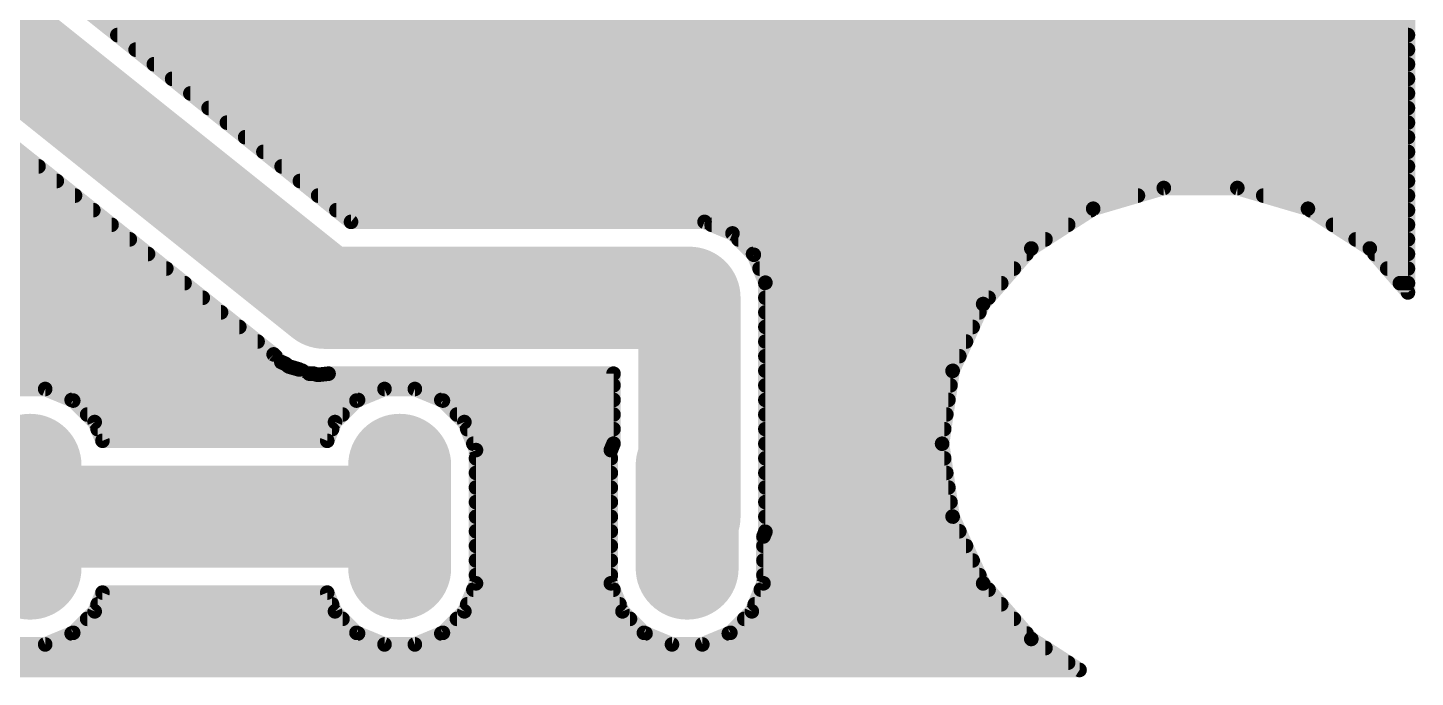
# Model space of a CAD drawing. Extents: x 1 to 53.3, y 1 to 25.6.
# Drawn here: x 29.13 to 53.26, y 1.02 to 12.32 of the extents above; entities that cross this region are included whole.
import ezdxf

# ---------------------------------------------------------------- set-up
doc = ezdxf.new("R2010")
doc.units = 0
doc.layers.add('16', color=174, linetype='CONTINUOUS')
doc.layers.add('17', color=94, linetype='CONTINUOUS')

# ---------------------------------------------------------------- blocks, each defined once
blk = doc.blocks.new('LONGP100')
at = {"const_width": 1}
blk.add_lwpolyline([(-0.5, 0), (0.5, 0)], dxfattribs=at)
at = {"const_width": 0.5}
for points in [[(-0.5, 0.25, 1), (-0.5, -0.25)], [(0.5, -0.25, 1), (0.5, 0.25)]]:
    blk.add_lwpolyline(points, format="xyb", dxfattribs=at)

msp = doc.modelspace()

# ---------------------------------------------------------------- linework, layer by layer
at = {"layer": '16'}
for points, const_width in [([(53.137, 18.9573), (53.137, 7.7127)], 0.254), ([(34.29, 7.62), (27.94, 12.7)], 1.778), ([(34.7533, 8.9408), (29.2608, 13.3348)], 0.254), ([(30.3718, 12.446), (53.137, 12.446)], 0.254), ([(30.6893, 12.192), (53.137, 12.192)], 0.254), ([(31.0068, 11.938), (53.137, 11.938)], 0.254), ([(27.2613, 11.5515), (33.4078, 6.6343)], 0.254), ([(31.3243, 11.684), (53.137, 11.684)], 0.254), ([(31.6418, 11.43), (53.137, 11.43)], 0.254), ([(31.9593, 11.176), (53.137, 11.176)], 0.254), ([(32.2768, 10.922), (53.137, 10.922)], 0.254), ([(32.5943, 10.668), (53.137, 10.668)], 0.254), ([(32.9118, 10.414), (53.137, 10.414)], 0.254), ([(33.2293, 10.16), (53.137, 10.16)], 0.254), ([(18.8214, 9.906), (29.3182, 9.906)], 0.254), ([(33.5468, 9.906), (53.137, 9.906)], 0.254), ([(18.7448, 9.652), (29.6357, 9.652)], 0.254), ([(33.8643, 9.652), (53.137, 9.652)], 0.254), ([(48.8902, 9.53), (47.6624, 9.1695)], 0.254), ([(50.1698, 9.53), (48.8902, 9.53)], 0.254), ([(51.3976, 9.1695), (50.1698, 9.53)], 0.254), ([(18.4908, 9.398), (29.9532, 9.398)], 0.254), ([(34.1818, 9.398), (48.4405, 9.398)], 0.254), ([(50.6195, 9.398), (53.137, 9.398)], 0.254), ([(18.2368, 9.144), (30.2707, 9.144)], 0.254), ([(34.4993, 9.144), (47.6227, 9.144)], 0.254), ([(47.6624, 9.1695), (46.5859, 8.4777)], 0.254), ([(52.4741, 8.4777), (51.3976, 9.1695)], 0.254), ([(51.4373, 9.144), (53.137, 9.144)], 0.254), ([(14.0208, 8.89), (30.5882, 8.89)], 0.254), ([(40.9027, 8.9408), (34.7533, 8.9408)], 0.254), ([(41.3882, 8.7397), (40.9027, 8.9408)], 0.254), ([(41.0254, 8.89), (47.2274, 8.89)], 0.254), ([(51.8326, 8.89), (53.137, 8.89)], 0.254), ([(14.0208, 8.636), (30.9057, 8.636)], 0.254), ([(41.7597, 8.3682), (41.3882, 8.7397)], 0.254), ([(41.4919, 8.636), (46.8322, 8.636)], 0.254), ([(52.2278, 8.636), (53.137, 8.636)], 0.254), ([(14.0208, 8.382), (31.2232, 8.382)], 0.254), ([(40.64, 7.62), (34.29, 7.62)], 1.778), ([(40.64, 3.81), (40.64, 7.62)], 1.778), ([(41.7459, 8.382), (46.503, 8.382)], 0.254), ([(41.9608, 7.8827), (41.7597, 8.3682)], 0.254), ([(46.5859, 8.4777), (45.7479, 7.5106)], 0.254), ([(46.5859, 8.4777), (46.5859, 8.4777)], 0.254), ([(46.5859, 8.4777), (46.5859, 8.4777)], 0.254), ([(53.137, 7.7127), (52.4741, 8.4777)], 0.254), ([(52.4741, 8.4777), (52.4741, 8.4777)], 0.254), ([(52.557, 8.382), (53.137, 8.382)], 0.254), ([(14.0208, 8.128), (31.5407, 8.128)], 0.254), ([(41.8592, 8.128), (46.2829, 8.128)], 0.254), ([(52.7771, 8.128), (53.137, 8.128)], 0.254), ([(14.0208, 7.874), (31.8582, 7.874)], 0.254), ([(41.9608, 3.5473), (41.9608, 7.8827)], 0.254), ([(41.9608, 7.874), (46.0628, 7.874)], 0.254), ([(52.9972, 7.874), (53.137, 7.874)], 0.254), ([(14.0208, 7.62), (32.1757, 7.62)], 0.254), ([(41.9608, 7.62), (45.8427, 7.62)], 0.254), ([(14.0208, 7.366), (32.4932, 7.366)], 0.254), ([(41.9608, 7.366), (45.6819, 7.366)], 0.254), ([(45.7479, 7.5106), (45.2163, 6.3466)], 0.254), ([(45.7479, 7.5106), (45.7479, 7.5106)], 0.254), ([(14.0208, 7.112), (32.8107, 7.112)], 0.254), ([(41.9608, 7.112), (45.5659, 7.112)], 0.254), ([(14.0208, 6.858), (33.1282, 6.858)], 0.254), ([(33.4078, 6.6343), (33.5418, 6.5003)], 0.254), ([(41.9608, 6.858), (45.4499, 6.858)], 0.254), ([(14.0208, 6.604), (33.4381, 6.604)], 0.254), ([(33.5418, 6.5003), (33.6113, 6.4715)], 0.254), ([(33.6113, 6.4715), (33.6701, 6.4245)], 0.254), ([(33.6701, 6.4245), (33.8521, 6.3717)], 0.254), ([(41.9608, 6.604), (45.3339, 6.604)], 0.254), ([(14.0208, 6.35), (33.9046, 6.35)], 0.254), ([(33.8521, 6.3717), (34.0273, 6.2992)], 0.254), ([(34.0273, 6.2992), (34.1025, 6.2992)], 0.254), ([(34.1025, 6.2992), (34.1747, 6.2783)], 0.254), ([(34.1747, 6.2783), (34.3632, 6.2992)], 0.254), ([(34.3632, 6.2992), (39.3192, 6.2992)], 0.254), ([(39.3192, 6.2992), (39.3192, 5.0812)], 0.254), ([(41.9608, 6.35), (45.2179, 6.35)], 0.254), ([(45.2163, 6.3466), (45.0342, 5.08)], 0.254), ([(45.2163, 6.3466), (45.2163, 6.3466)], 0.254), ([(14.0208, 6.096), (39.3192, 6.096)], 0.254), ([(29.434, 6.0325), (28.906, 6.0325)], 0.254), ([(29.9218, 5.8304), (29.434, 6.0325)], 0.254), ([(35.336, 6.0325), (34.8482, 5.8304)], 0.254), ([(35.864, 6.0325), (35.336, 6.0325)], 0.254), ([(36.3518, 5.8304), (35.864, 6.0325)], 0.254), ([(41.9608, 6.096), (45.1803, 6.096)], 0.254), ([(29.8939, 5.842), (34.8761, 5.842)], 0.254), ([(30.2951, 5.4571), (29.9218, 5.8304)], 0.254), ([(34.8482, 5.8304), (34.4749, 5.4571)], 0.254), ([(36.3239, 5.842), (39.3192, 5.842)], 0.254), ([(36.7251, 5.4571), (36.3518, 5.8304)], 0.254), ([(41.9608, 5.842), (45.1438, 5.842)], 0.254), ([(30.1642, 5.588), (34.6058, 5.588)], 0.254), ([(30.4303, 5.1308), (30.2951, 5.4571)], 0.254), ([(34.4749, 5.4571), (34.3397, 5.1308)], 0.254), ([(36.5942, 5.588), (39.3192, 5.588)], 0.254), ([(36.9271, 4.9693), (36.7251, 5.4571)], 0.254), ([(41.9608, 5.588), (45.1072, 5.588)], 0.254), ([(30.3461, 5.334), (34.4239, 5.334)], 0.254), ([(36.7761, 5.334), (39.3192, 5.334)], 0.254), ([(41.9608, 5.334), (45.0707, 5.334)], 0.254), ([(34.3397, 5.1308), (30.4303, 5.1308)], 0.254), ([(36.8813, 5.08), (39.3187, 5.08)], 0.254), ([(36.9271, 2.6507), (36.9271, 4.9693)], 0.254), ([(39.3192, 5.0812), (39.2729, 4.9693)], 0.254), ([(39.2729, 4.9693), (39.2729, 2.6507)], 0.254), ([(41.9608, 5.08), (45.0342, 5.08)], 0.254), ([(45.0342, 5.08), (45.0342, 5.08)], 0.254), ([(45.0342, 5.08), (45.2163, 3.8134)], 0.254), ([(36.9271, 4.826), (39.2729, 4.826)], 0.254), ([(41.9608, 4.826), (45.0707, 4.826)], 0.254), ([(35.6, 3.81), (29.17, 3.81)], 1.778), ([(36.9271, 4.572), (39.2729, 4.572)], 0.254), ([(40.6, 3.81), (40.64, 3.81)], 1.778), ([(41.9608, 4.572), (45.1072, 4.572)], 0.254), ([(36.9271, 4.318), (39.2729, 4.318)], 0.254), ([(41.9608, 4.318), (45.1438, 4.318)], 0.254), ([(36.9271, 4.064), (39.2729, 4.064)], 0.254), ([(41.9608, 4.064), (45.1803, 4.064)], 0.254), ([(36.9271, 3.81), (39.2729, 3.81)], 0.254), ([(41.9608, 3.81), (45.2179, 3.81)], 0.254), ([(45.2163, 3.8134), (45.2163, 3.8134)], 0.254), ([(45.2163, 3.8134), (45.7479, 2.6494)], 0.254), ([(36.9271, 3.556), (39.2729, 3.556)], 0.254), ([(41.9271, 3.466), (41.9608, 3.5473)], 0.254), ([(41.9608, 3.556), (45.3339, 3.556)], 0.254), ([(36.9271, 3.302), (39.2729, 3.302)], 0.254), ([(41.9271, 2.6507), (41.9271, 3.466)], 0.254), ([(41.9271, 3.302), (45.4499, 3.302)], 0.254), ([(36.9271, 3.048), (39.2729, 3.048)], 0.254), ([(41.9271, 3.048), (45.5659, 3.048)], 0.254), ([(36.9271, 2.794), (39.2729, 2.794)], 0.254), ([(41.9271, 2.794), (45.6818, 2.794)], 0.254), ([(36.7251, 2.1629), (36.9271, 2.6507)], 0.254), ([(36.8813, 2.54), (39.3187, 2.54)], 0.254), ([(39.2729, 2.6507), (39.4749, 2.1629)], 0.254), ([(41.7251, 2.1629), (41.9271, 2.6507)], 0.254), ([(41.8813, 2.54), (45.8427, 2.54)], 0.254), ([(45.7479, 2.6494), (45.7479, 2.6494)], 0.254), ([(45.7479, 2.6494), (46.5859, 1.6823)], 0.254), ([(30.2951, 2.1629), (30.4303, 2.4892)], 0.254), ([(30.4303, 2.4892), (34.3397, 2.4892)], 0.254), ([(34.3397, 2.4892), (34.4749, 2.1629)], 0.254), ([(29.9218, 1.7895), (30.2951, 2.1629)], 0.254), ([(30.3461, 2.286), (34.4239, 2.286)], 0.254), ([(34.4749, 2.1629), (34.8482, 1.7895)], 0.254), ([(36.3518, 1.7895), (36.7251, 2.1629)], 0.254), ([(36.7761, 2.286), (39.4239, 2.286)], 0.254), ([(39.4749, 2.1629), (39.8482, 1.7895)], 0.254), ([(41.3518, 1.7895), (41.7251, 2.1629)], 0.254), ([(41.7761, 2.286), (46.0628, 2.286)], 0.254), ([(30.1642, 2.032), (34.6058, 2.032)], 0.254), ([(36.5942, 2.032), (39.6058, 2.032)], 0.254), ([(41.5942, 2.032), (46.2829, 2.032)], 0.254), ([(28.906, 1.5875), (29.434, 1.5875)], 0.254), ([(29.434, 1.5875), (29.9218, 1.7895)], 0.254), ([(29.8939, 1.778), (34.8761, 1.778)], 0.254), ([(34.8482, 1.7895), (35.336, 1.5875)], 0.254), ([(35.336, 1.5875), (35.864, 1.5875)], 0.254), ([(35.864, 1.5875), (36.3518, 1.7895)], 0.254), ([(36.3239, 1.778), (39.8761, 1.778)], 0.254), ([(39.8482, 1.7895), (40.336, 1.5875)], 0.254), ([(40.336, 1.5875), (40.864, 1.5875)], 0.254), ([(40.864, 1.5875), (41.3518, 1.7895)], 0.254), ([(41.3239, 1.778), (46.503, 1.778)], 0.254), ([(46.5859, 1.6823), (46.5859, 1.6823)], 0.254), ([(46.5859, 1.6823), (47.4251, 1.143)], 0.254), ([(7.7778, 1.524), (46.8322, 1.524)], 0.254), ([(47.4251, 1.143), (7.1849, 1.143)], 0.254), ([(7.3826, 1.27), (47.2274, 1.27)], 0.254)]:
    msp.add_lwpolyline(points, dxfattribs=dict(at, const_width=const_width))
for points, const_width in [([(30.6893, 12.2555, 1), (30.6893, 12.1285)], 0.127), ([(53.137, 12.1285, 1), (53.137, 12.2555)], 0.127), ([(31.0068, 12.0015, 1), (31.0068, 11.8745)], 0.127), ([(53.137, 11.8745, 1), (53.137, 12.0015)], 0.127), ([(31.3243, 11.7475, 1), (31.3243, 11.6205)], 0.127), ([(53.137, 11.6205, 1), (53.137, 11.7475)], 0.127), ([(31.6418, 11.4935, 1), (31.6418, 11.3665)], 0.127), ([(53.137, 11.3665, 1), (53.137, 11.4935)], 0.127), ([(31.9593, 11.2395, 1), (31.9593, 11.1125)], 0.127), ([(53.137, 11.1125, 1), (53.137, 11.2395)], 0.127), ([(32.2768, 10.9855, 1), (32.2768, 10.8585)], 0.127), ([(53.137, 10.8585, 1), (53.137, 10.9855)], 0.127), ([(32.5943, 10.7315, 1), (32.5943, 10.6045)], 0.127), ([(53.137, 10.6045, 1), (53.137, 10.7315)], 0.127), ([(32.9118, 10.4775, 1), (32.9118, 10.3505)], 0.127), ([(53.137, 10.3505, 1), (53.137, 10.4775)], 0.127), ([(33.2293, 10.2235, 1), (33.2293, 10.0965)], 0.127), ([(53.137, 10.0965, 1), (53.137, 10.2235)], 0.127), ([(29.3182, 9.8425, 1), (29.3182, 9.9695)], 0.127), ([(33.5468, 9.9695, 1), (33.5468, 9.8425)], 0.127), ([(53.137, 9.8425, 1), (53.137, 9.9695)], 0.127), ([(29.6357, 9.5885, 1), (29.6357, 9.7155)], 0.127), ([(33.8643, 9.7155, 1), (33.8643, 9.5885)], 0.127), ([(48.8902, 9.5935, 1), (48.8902, 9.4665)], 0.127), ([(48.9081, 9.4691, 1), (48.8723, 9.591)], 0.127), ([(50.1877, 9.591, 1), (50.1519, 9.4691)], 0.127), ([(50.1698, 9.4665, 1), (50.1698, 9.5935)], 0.127), ([(53.137, 9.5885, 1), (53.137, 9.7155)], 0.127), ([(29.9532, 9.3345, 1), (29.9532, 9.4615)], 0.127), ([(34.1818, 9.4615, 1), (34.1818, 9.3345)], 0.127), ([(48.4405, 9.3345, 1), (48.4405, 9.4615)], 0.127), ([(50.6195, 9.4615, 1), (50.6195, 9.3345)], 0.127), ([(53.137, 9.3345, 1), (53.137, 9.4615)], 0.127), ([(30.2707, 9.0805, 1), (30.2707, 9.2075)], 0.127), ([(34.4993, 9.2075, 1), (34.4993, 9.0805)], 0.127), ([(47.6445, 9.2304, 1), (47.6803, 9.1086)], 0.127), ([(47.6227, 9.0805, 1), (47.6227, 9.2075)], 0.127), ([(47.6967, 9.1161, 1), (47.628, 9.2229)], 0.127), ([(51.4319, 9.2229, 1), (51.3633, 9.1161)], 0.127), ([(51.4373, 9.2075, 1), (51.4373, 9.0805)], 0.127), ([(51.3797, 9.1086, 1), (51.4155, 9.2304)], 0.127), ([(53.137, 9.0805, 1), (53.137, 9.2075)], 0.127), ([(30.5882, 8.8265, 1), (30.5882, 8.9535)], 0.127), ([(34.7533, 9.0043, 1), (34.7533, 8.8773)], 0.127), ([(34.7136, 8.8912, 1), (34.793, 8.9904)], 0.127), ([(40.927, 8.9995, 1), (40.8784, 8.8821)], 0.127), ([(40.9027, 8.8773, 1), (40.9027, 9.0043)], 0.127), ([(41.0254, 8.9535, 1), (41.0254, 8.8265)], 0.127), ([(47.2274, 8.8265, 1), (47.2274, 8.9535)], 0.127), ([(51.8326, 8.9535, 1), (51.8326, 8.8265)], 0.127), ([(53.137, 8.8265, 1), (53.137, 8.9535)], 0.127), ([(30.9057, 8.5725, 1), (30.9057, 8.6995)], 0.127), ([(41.4331, 8.7846, 1), (41.3433, 8.6948)], 0.127), ([(41.3639, 8.6811, 1), (41.4125, 8.7984)], 0.127), ([(41.4919, 8.6995, 1), (41.4919, 8.5725)], 0.127), ([(46.8322, 8.5725, 1), (46.8322, 8.6995)], 0.127), ([(52.2278, 8.6995, 1), (52.2278, 8.5725)], 0.127), ([(53.137, 8.5725, 1), (53.137, 8.6995)], 0.127), ([(31.2232, 8.3185, 1), (31.2232, 8.4455)], 0.127), ([(34.29, 8.0645, 1), (34.29, 7.1755)], 0.889), ([(41.0845, 7.62, 1), (40.1955, 7.62)], 0.889), ([(40.64, 7.1755, 1), (40.64, 8.0645)], 0.889), ([(41.7459, 8.4455, 1), (41.7459, 8.3185)], 0.127), ([(41.8184, 8.3925, 1), (41.7011, 8.3439)], 0.127), ([(41.7148, 8.3233, 1), (41.8046, 8.4131)], 0.127), ([(46.503, 8.3185, 1), (46.503, 8.4455)], 0.127), ([(46.5859, 8.5412, 1), (46.5859, 8.4142)], 0.127), ([(46.6494, 8.4777, 1), (46.5224, 8.4777)], 0.127), ([(46.5515, 8.5311, 1), (46.6202, 8.4243)], 0.127), ([(46.5224, 8.4777, 1), (46.6494, 8.4777)], 0.127), ([(46.6339, 8.4361, 1), (46.5379, 8.5193)], 0.127), ([(46.5859, 8.4142, 1), (46.5859, 8.5412)], 0.127), ([(52.5221, 8.5193, 1), (52.4261, 8.4361)], 0.127), ([(52.4741, 8.5412, 1), (52.4741, 8.4142)], 0.127), ([(52.4398, 8.4243, 1), (52.5084, 8.5311)], 0.127), ([(52.4741, 8.4142, 1), (52.4741, 8.5412)], 0.127), ([(52.557, 8.4455, 1), (52.557, 8.3185)], 0.127), ([(53.137, 8.3185, 1), (53.137, 8.4455)], 0.127), ([(31.5407, 8.0645, 1), (31.5407, 8.1915)], 0.127), ([(34.0123, 7.2729, 1), (34.5677, 7.9671)], 0.889), ([(41.8592, 8.1915, 1), (41.8592, 8.0645)], 0.127), ([(46.2829, 8.0645, 1), (46.2829, 8.1915)], 0.127), ([(52.7771, 8.1915, 1), (52.7771, 8.0645)], 0.127), ([(53.137, 8.0645, 1), (53.137, 8.1915)], 0.127), ([(31.8582, 7.8105, 1), (31.8582, 7.9375)], 0.127), ([(42.0243, 7.8827, 1), (41.8973, 7.8827)], 0.127), ([(41.9608, 7.9375, 1), (41.9608, 7.8105)], 0.127), ([(41.9021, 7.8584, 1), (42.0195, 7.907)], 0.127), ([(46.0628, 7.8105, 1), (46.0628, 7.9375)], 0.127), ([(52.9972, 7.9375, 1), (52.9972, 7.8105)], 0.127), ([(53.137, 7.8105, 1), (53.137, 7.9375)], 0.127), ([(32.1757, 7.5565, 1), (32.1757, 7.6835)], 0.127), ([(41.9608, 7.6835, 1), (41.9608, 7.5565)], 0.127), ([(45.8427, 7.5565, 1), (45.8427, 7.6835)], 0.127), ([(53.0735, 7.7127, 1), (53.2005, 7.7127)], 0.127), ([(53.089, 7.6711, 1), (53.185, 7.7543)], 0.127), ([(32.4932, 7.3025, 1), (32.4932, 7.4295)], 0.127), ([(41.9608, 7.4295, 1), (41.9608, 7.3025)], 0.127), ([(45.6819, 7.3025, 1), (45.6819, 7.4295)], 0.127), ([(45.8114, 7.5106, 1), (45.6844, 7.5106)], 0.127), ([(45.6999, 7.5522, 1), (45.7959, 7.469)], 0.127), ([(45.6844, 7.5106, 1), (45.8114, 7.5106)], 0.127), ([(45.8057, 7.4842, 1), (45.6901, 7.537)], 0.127), ([(32.8107, 7.0485, 1), (32.8107, 7.1755)], 0.127), ([(41.9608, 7.1755, 1), (41.9608, 7.0485)], 0.127), ([(45.5659, 7.0485, 1), (45.5659, 7.1755)], 0.127), ([(33.1282, 6.7945, 1), (33.1282, 6.9215)], 0.127), ([(33.4527, 6.6792, 1), (33.3629, 6.5894)], 0.127), ([(41.9608, 6.9215, 1), (41.9608, 6.7945)], 0.127), ([(45.4499, 6.7945, 1), (45.4499, 6.9215)], 0.127), ([(33.3681, 6.5847, 1), (33.4474, 6.6839)], 0.127), ([(33.4381, 6.5405, 1), (33.4381, 6.6675)], 0.127), ([(33.5661, 6.5589, 1), (33.5175, 6.4416)], 0.127), ([(33.4969, 6.4554, 1), (33.5867, 6.5452)], 0.127), ([(33.651, 6.5211, 1), (33.5717, 6.4219)], 0.127), ([(33.587, 6.4128, 1), (33.6356, 6.5302)], 0.127), ([(33.6877, 6.4855, 1), (33.6524, 6.3635)], 0.127), ([(33.6304, 6.3749, 1), (33.7097, 6.4741)], 0.127), ([(41.9608, 6.6675, 1), (41.9608, 6.5405)], 0.127), ([(45.3339, 6.5405, 1), (45.3339, 6.6675)], 0.127), ([(33.8764, 6.4304, 1), (33.8278, 6.3131)], 0.127), ([(33.8345, 6.3108, 1), (33.8698, 6.4327)], 0.127), ([(33.9046, 6.2865, 1), (33.9046, 6.4135)], 0.127), ([(34.0273, 6.3627, 1), (34.0273, 6.2357)], 0.127), ([(34.003, 6.2405, 1), (34.0516, 6.3579)], 0.127), ([(34.1202, 6.3602, 1), (34.0848, 6.2382)], 0.127), ([(34.1025, 6.2357, 1), (34.1025, 6.3627)], 0.127), ([(34.1677, 6.3414, 1), (34.1817, 6.2152)], 0.127), ([(34.1571, 6.2173, 1), (34.1924, 6.3393)], 0.127), ([(34.3632, 6.3627, 1), (34.3632, 6.2357)], 0.127), ([(34.3702, 6.2361, 1), (34.3561, 6.3623)], 0.127), ([(39.3827, 6.2992, 1), (39.2557, 6.2992)], 0.127), ([(39.3192, 6.2357, 1), (39.3192, 6.3627)], 0.127), ([(41.9608, 6.4135, 1), (41.9608, 6.2865)], 0.127), ([(45.2798, 6.3466, 1), (45.1528, 6.3466)], 0.127), ([(45.1528, 6.3466, 1), (45.2798, 6.3466)], 0.127), ([(45.1586, 6.373, 1), (45.2741, 6.3202)], 0.127), ([(45.2792, 6.3376, 1), (45.1535, 6.3556)], 0.127), ([(45.2179, 6.2865, 1), (45.2179, 6.4135)], 0.127), ([(29.4583, 6.0912, 1), (29.4097, 5.9738)], 0.127), ([(29.434, 5.969, 1), (29.434, 6.096)], 0.127), ([(35.336, 6.096, 1), (35.336, 5.969)], 0.127), ([(35.3603, 5.9738, 1), (35.3117, 6.0912)], 0.127), ([(35.8883, 6.0912, 1), (35.8397, 5.9738)], 0.127), ([(35.864, 5.969, 1), (35.864, 6.096)], 0.127), ([(39.3192, 6.0325, 1), (39.3192, 6.1595)], 0.127), ([(41.9608, 6.1595, 1), (41.9608, 6.0325)], 0.127), ([(45.1803, 6.0325, 1), (45.1803, 6.1595)], 0.127), ([(29.8939, 5.9055, 1), (29.8939, 5.7785)], 0.127), ([(29.9667, 5.8754, 1), (29.8769, 5.7855)], 0.127), ([(29.8975, 5.7718, 1), (29.9461, 5.8891)], 0.127), ([(34.8239, 5.8891, 1), (34.8725, 5.7718)], 0.127), ([(34.8931, 5.7855, 1), (34.8033, 5.8754)], 0.127), ([(34.8761, 5.7785, 1), (34.8761, 5.9055)], 0.127), ([(36.3239, 5.9055, 1), (36.3239, 5.7785)], 0.127), ([(36.3967, 5.8754, 1), (36.3069, 5.7855)], 0.127), ([(36.3275, 5.7718, 1), (36.3761, 5.8891)], 0.127), ([(39.3192, 5.7785, 1), (39.3192, 5.9055)], 0.127), ([(41.9608, 5.9055, 1), (41.9608, 5.7785)], 0.127), ([(45.1438, 5.7785, 1), (45.1438, 5.9055)], 0.127), ([(30.1642, 5.6515, 1), (30.1642, 5.5245)], 0.127), ([(30.3538, 5.4814, 1), (30.2364, 5.4328)], 0.127), ([(30.2502, 5.4122, 1), (30.34, 5.502)], 0.127), ([(34.43, 5.502, 1), (34.5198, 5.4122)], 0.127), ([(34.5336, 5.4328, 1), (34.4162, 5.4814)], 0.127), ([(34.6058, 5.5245, 1), (34.6058, 5.6515)], 0.127), ([(36.5942, 5.6515, 1), (36.5942, 5.5245)], 0.127), ([(36.7838, 5.4814, 1), (36.6664, 5.4328)], 0.127), ([(36.6802, 5.4122, 1), (36.77, 5.502)], 0.127), ([(39.3192, 5.5245, 1), (39.3192, 5.6515)], 0.127), ([(41.9608, 5.6515, 1), (41.9608, 5.5245)], 0.127), ([(45.1072, 5.5245, 1), (45.1072, 5.6515)], 0.127), ([(30.3461, 5.3975, 1), (30.3461, 5.2705)], 0.127), ([(34.4239, 5.2705, 1), (34.4239, 5.3975)], 0.127), ([(36.7761, 5.3975, 1), (36.7761, 5.2705)], 0.127), ([(39.3192, 5.2705, 1), (39.3192, 5.3975)], 0.127), ([(41.9608, 5.3975, 1), (41.9608, 5.2705)], 0.127), ([(45.0707, 5.2705, 1), (45.0707, 5.3975)], 0.127), ([(30.4303, 5.1943, 1), (30.4303, 5.0673)], 0.127), ([(30.3716, 5.1065, 1), (30.4889, 5.1551)], 0.127), ([(34.2811, 5.1551, 1), (34.3984, 5.1065)], 0.127), ([(34.3397, 5.0673, 1), (34.3397, 5.1943)], 0.127), ([(36.8813, 5.1435, 1), (36.8813, 5.0165)], 0.127), ([(36.9906, 4.9693, 1), (36.8636, 4.9693)], 0.127), ([(39.3364, 4.9693, 1), (39.2094, 4.9693)], 0.127), ([(39.2557, 5.0812, 1), (39.3827, 5.0812)], 0.127), ([(39.3779, 5.0569, 1), (39.2605, 5.1055)], 0.127), ([(39.3187, 5.0165, 1), (39.3187, 5.1435)], 0.127), ([(41.9608, 5.1435, 1), (41.9608, 5.0165)], 0.127), ([(45.0977, 5.08, 1), (44.9707, 5.08)], 0.127), ([(45.0971, 5.089, 1), (44.9713, 5.071)], 0.127), ([(44.9713, 5.089, 1), (45.0971, 5.071)], 0.127), ([(44.9707, 5.08, 1), (45.0977, 5.08)], 0.127), ([(45.0342, 5.0165, 1), (45.0342, 5.1435)], 0.127), ([(36.9271, 4.8895, 1), (36.9271, 4.7625)], 0.127), ([(36.8685, 4.945, 1), (36.9858, 4.9936)], 0.127), ([(39.2142, 4.9936, 1), (39.3315, 4.945)], 0.127), ([(39.2729, 4.7625, 1), (39.2729, 4.8895)], 0.127), ([(41.9608, 4.8895, 1), (41.9608, 4.7625)], 0.127), ([(45.0707, 4.7625, 1), (45.0707, 4.8895)], 0.127), ([(29.17, 4.2545, 1), (29.17, 3.3655)], 0.889), ([(35.6, 3.3655, 1), (35.6, 4.2545)], 0.889), ([(36.9271, 4.6355, 1), (36.9271, 4.5085)], 0.127), ([(39.2729, 4.5085, 1), (39.2729, 4.6355)], 0.127), ([(40.6, 4.2545, 1), (40.6, 3.3655)], 0.889), ([(40.64, 3.3655, 1), (40.64, 4.2545)], 0.889), ([(41.9608, 4.6355, 1), (41.9608, 4.5085)], 0.127), ([(45.1072, 4.5085, 1), (45.1072, 4.6355)], 0.127), ([(36.9271, 4.3815, 1), (36.9271, 4.2545)], 0.127), ([(39.2729, 4.2545, 1), (39.2729, 4.3815)], 0.127), ([(41.9608, 4.3815, 1), (41.9608, 4.2545)], 0.127), ([(45.1438, 4.2545, 1), (45.1438, 4.3815)], 0.127), ([(36.9271, 4.1275, 1), (36.9271, 4.0005)], 0.127), ([(39.2729, 4.0005, 1), (39.2729, 4.1275)], 0.127), ([(40.1955, 3.81, 1), (41.0845, 3.81)], 0.889), ([(41.9608, 4.1275, 1), (41.9608, 4.0005)], 0.127), ([(45.1803, 4.0005, 1), (45.1803, 4.1275)], 0.127), ([(36.9271, 3.8735, 1), (36.9271, 3.7465)], 0.127), ([(39.2729, 3.7465, 1), (39.2729, 3.8735)], 0.127), ([(41.9608, 3.8735, 1), (41.9608, 3.7465)], 0.127), ([(45.2798, 3.8134, 1), (45.1528, 3.8134)], 0.127), ([(45.1528, 3.8134, 1), (45.2798, 3.8134)], 0.127), ([(45.2741, 3.8398, 1), (45.1586, 3.787)], 0.127), ([(45.1535, 3.8044, 1), (45.2792, 3.8224)], 0.127), ([(45.2179, 3.7465, 1), (45.2179, 3.8735)], 0.127), ([(36.9271, 3.6195, 1), (36.9271, 3.4925)], 0.127), ([(39.2729, 3.4925, 1), (39.2729, 3.6195)], 0.127), ([(41.9608, 3.6195, 1), (41.9608, 3.4925)], 0.127), ([(42.0195, 3.523, 1), (41.9021, 3.5716)], 0.127), ([(45.3339, 3.4925, 1), (45.3339, 3.6195)], 0.127), ([(36.9271, 3.3655, 1), (36.9271, 3.2385)], 0.127), ([(39.2729, 3.2385, 1), (39.2729, 3.3655)], 0.127), ([(41.9906, 3.466, 1), (41.8636, 3.466)], 0.127), ([(41.9271, 3.3655, 1), (41.9271, 3.2385)], 0.127), ([(41.8685, 3.4903, 1), (41.9858, 3.4417)], 0.127), ([(41.8973, 3.5473, 1), (42.0243, 3.5473)], 0.127), ([(45.4499, 3.2385, 1), (45.4499, 3.3655)], 0.127), ([(36.9271, 3.1115, 1), (36.9271, 2.9845)], 0.127), ([(39.2729, 2.9845, 1), (39.2729, 3.1115)], 0.127), ([(41.9271, 3.1115, 1), (41.9271, 2.9845)], 0.127), ([(45.5659, 2.9845, 1), (45.5659, 3.1115)], 0.127), ([(36.9271, 2.8575, 1), (36.9271, 2.7305)], 0.127), ([(39.2729, 2.7305, 1), (39.2729, 2.8575)], 0.127), ([(41.9271, 2.8575, 1), (41.9271, 2.7305)], 0.127), ([(45.6818, 2.7305, 1), (45.6818, 2.8575)], 0.127), ([(36.8813, 2.6035, 1), (36.8813, 2.4765)], 0.127), ([(36.8636, 2.6507, 1), (36.9906, 2.6507)], 0.127), ([(36.9858, 2.6264, 1), (36.8685, 2.675)], 0.127), ([(39.3315, 2.675, 1), (39.2142, 2.6264)], 0.127), ([(39.2094, 2.6507, 1), (39.3364, 2.6507)], 0.127), ([(39.3187, 2.4765, 1), (39.3187, 2.6035)], 0.127), ([(41.8813, 2.6035, 1), (41.8813, 2.4765)], 0.127), ([(41.8636, 2.6507, 1), (41.9906, 2.6507)], 0.127), ([(41.9858, 2.6264, 1), (41.8685, 2.675)], 0.127), ([(45.8114, 2.6494, 1), (45.6844, 2.6494)], 0.127), ([(45.7959, 2.691, 1), (45.6999, 2.6078)], 0.127), ([(45.6844, 2.6494, 1), (45.8114, 2.6494)], 0.127), ([(45.6901, 2.623, 1), (45.8057, 2.6758)], 0.127), ([(45.8427, 2.4765, 1), (45.8427, 2.6035)], 0.127), ([(30.4303, 2.5527, 1), (30.4303, 2.4257)], 0.127), ([(30.4889, 2.4649, 1), (30.3716, 2.5135)], 0.127), ([(34.3984, 2.5135, 1), (34.2811, 2.4649)], 0.127), ([(34.3397, 2.4257, 1), (34.3397, 2.5527)], 0.127), ([(30.2364, 2.1872, 1), (30.3538, 2.1386)], 0.127), ([(30.34, 2.118, 1), (30.2502, 2.2078)], 0.127), ([(30.3461, 2.3495, 1), (30.3461, 2.2225)], 0.127), ([(34.5198, 2.2078, 1), (34.43, 2.118)], 0.127), ([(34.4162, 2.1386, 1), (34.5336, 2.1872)], 0.127), ([(34.4239, 2.2225, 1), (34.4239, 2.3495)], 0.127), ([(36.6664, 2.1872, 1), (36.7838, 2.1386)], 0.127), ([(36.77, 2.118, 1), (36.6802, 2.2078)], 0.127), ([(36.7761, 2.3495, 1), (36.7761, 2.2225)], 0.127), ([(39.5198, 2.2078, 1), (39.43, 2.118)], 0.127), ([(39.4162, 2.1386, 1), (39.5336, 2.1872)], 0.127), ([(39.4239, 2.2225, 1), (39.4239, 2.3495)], 0.127), ([(41.6664, 2.1872, 1), (41.7838, 2.1386)], 0.127), ([(41.77, 2.118, 1), (41.6802, 2.2078)], 0.127), ([(41.7761, 2.3495, 1), (41.7761, 2.2225)], 0.127), ([(46.0628, 2.2225, 1), (46.0628, 2.3495)], 0.127), ([(30.1642, 2.0955, 1), (30.1642, 1.9685)], 0.127), ([(34.6058, 1.9685, 1), (34.6058, 2.0955)], 0.127), ([(36.5942, 2.0955, 1), (36.5942, 1.9685)], 0.127), ([(39.6058, 1.9685, 1), (39.6058, 2.0955)], 0.127), ([(41.5942, 2.0955, 1), (41.5942, 1.9685)], 0.127), ([(46.2829, 1.9685, 1), (46.2829, 2.0955)], 0.127), ([(29.4097, 1.6462, 1), (29.4583, 1.5288)], 0.127), ([(29.434, 1.524, 1), (29.434, 1.651)], 0.127), ([(29.8939, 1.8415, 1), (29.8939, 1.7145)], 0.127), ([(29.8769, 1.8344, 1), (29.9667, 1.7446)], 0.127), ([(29.9461, 1.7309, 1), (29.8975, 1.8482)], 0.127), ([(34.8725, 1.8482, 1), (34.8239, 1.7309)], 0.127), ([(34.8033, 1.7446, 1), (34.8931, 1.8344)], 0.127), ([(34.8761, 1.7145, 1), (34.8761, 1.8415)], 0.127), ([(35.336, 1.651, 1), (35.336, 1.524)], 0.127), ([(35.3117, 1.5288, 1), (35.3603, 1.6462)], 0.127), ([(35.8397, 1.6462, 1), (35.8883, 1.5288)], 0.127), ([(35.864, 1.524, 1), (35.864, 1.651)], 0.127), ([(36.3239, 1.8415, 1), (36.3239, 1.7145)], 0.127), ([(36.3069, 1.8344, 1), (36.3967, 1.7446)], 0.127), ([(36.3761, 1.7309, 1), (36.3275, 1.8482)], 0.127), ([(39.8725, 1.8482, 1), (39.8239, 1.7309)], 0.127), ([(39.8033, 1.7446, 1), (39.8931, 1.8344)], 0.127), ([(39.8761, 1.7145, 1), (39.8761, 1.8415)], 0.127), ([(40.336, 1.651, 1), (40.336, 1.524)], 0.127), ([(40.3117, 1.5288, 1), (40.3603, 1.6462)], 0.127), ([(40.8397, 1.6462, 1), (40.8883, 1.5288)], 0.127), ([(40.864, 1.524, 1), (40.864, 1.651)], 0.127), ([(41.3239, 1.8415, 1), (41.3239, 1.7145)], 0.127), ([(41.3069, 1.8344, 1), (41.3967, 1.7446)], 0.127), ([(41.3761, 1.7309, 1), (41.3275, 1.8482)], 0.127), ([(46.503, 1.7145, 1), (46.503, 1.8415)], 0.127), ([(46.5859, 1.7458, 1), (46.5859, 1.6188)], 0.127), ([(46.6202, 1.7357, 1), (46.5515, 1.6289)], 0.127), ([(46.5379, 1.6407, 1), (46.6339, 1.7239)], 0.127), ([(46.5859, 1.6188, 1), (46.5859, 1.7458)], 0.127), ([(46.8322, 1.4605, 1), (46.8322, 1.5875)], 0.127), ([(47.2274, 1.2065, 1), (47.2274, 1.3335)], 0.127), ([(47.3907, 1.0896, 1), (47.4594, 1.1964)], 0.127), ([(47.4251, 1.0795, 1), (47.4251, 1.2065)], 0.127)]:
    msp.add_lwpolyline(points, format="xyb", dxfattribs=dict(at, const_width=const_width))

# ---------------------------------------------------------------- block references
at = {"layer": '17', "xscale": 1.7907, "yscale": 1.7907, "rotation": 90}
for p in [(29.17, 3.81), (35.6, 3.81), (40.6, 3.81)]:
    msp.add_blockref('LONGP100', p, dxfattribs=at)

doc.saveas('drawing.dxf')
